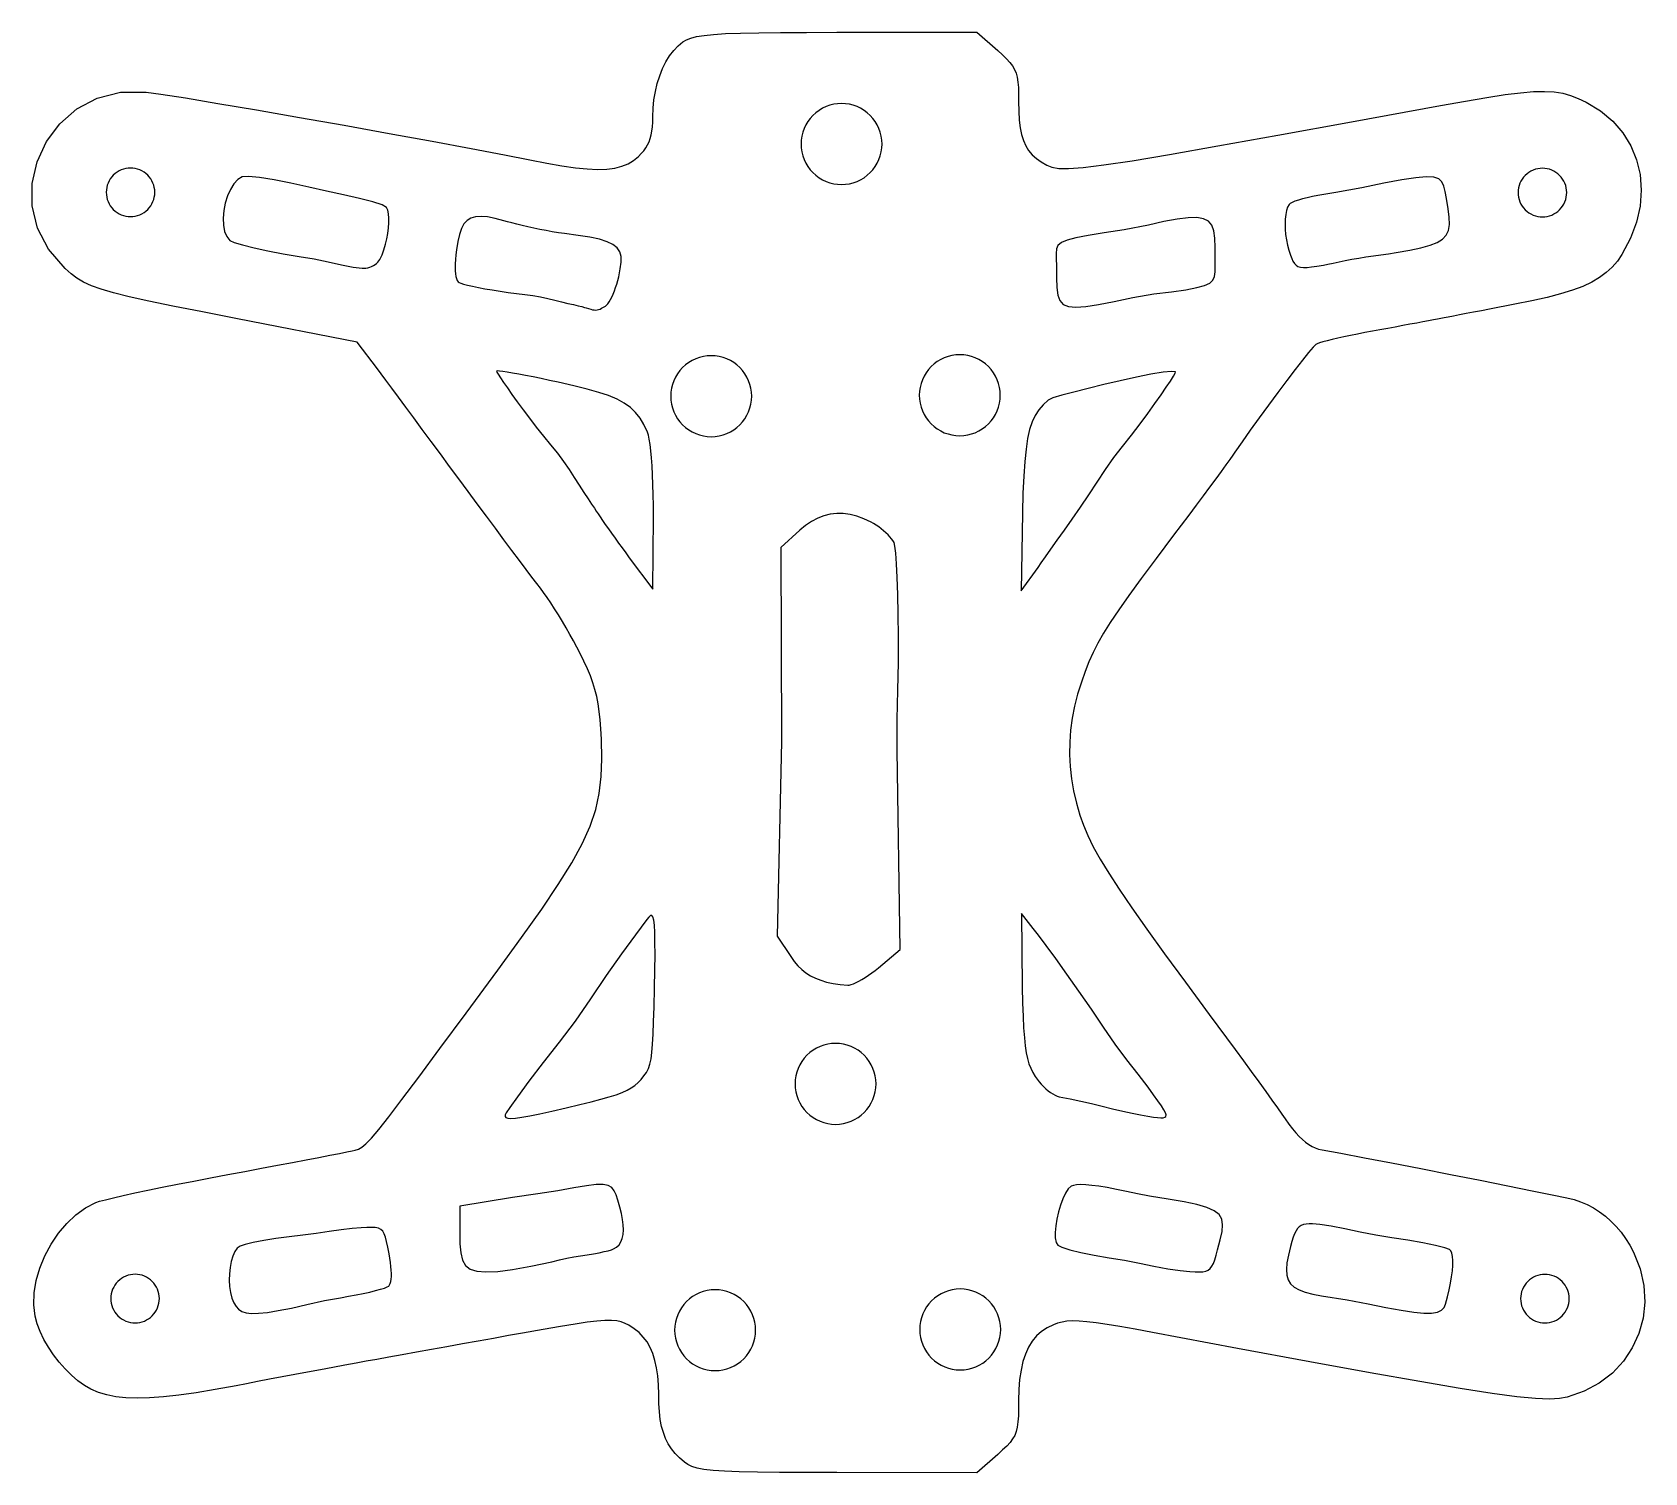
# Model space of a CAD drawing. Header units: millimetres. Extents: x 10.2 to 109.8, y 10.2 to 99.2.
import ezdxf

# ---------------------------------------------------------------- set-up
doc = ezdxf.new("R2010")
doc.units = ezdxf.units.MM
doc.layers.add('CUT', color=1, linetype='Continuous')

msp = doc.modelspace()

# ---------------------------------------------------------------- linework, layer by layer
at = {"layer": 'CUT'}
for points in [[(50.483, 10.893), (50.18, 11.158), (49.914, 11.433), (49.683, 11.723), (49.485, 12.031), (49.318, 12.363), (49.182, 12.721), (49.073, 13.111), (48.992, 13.537), (48.936, 14.003), (48.903, 14.513), (48.892, 15.072), (48.878, 15.67), (48.835, 16.22), (48.764, 16.724), (48.663, 17.184), (48.532, 17.602), (48.369, 17.981), (48.173, 18.322), (47.943, 18.628), (47.679, 18.9), (47.38, 19.142), (47.044, 19.355), (46.815, 19.471), (46.573, 19.559), (46.299, 19.618), (45.972, 19.647), (45.571, 19.644), (45.077, 19.607), (44.468, 19.536), (43.725, 19.427), (42.827, 19.281), (41.753, 19.095), (40.484, 18.868), (39.612, 18.711), (38.693, 18.545), (37.743, 18.373), (36.777, 18.199), (35.81, 18.024), (34.857, 17.853), (33.933, 17.686), (33.054, 17.528), (32.235, 17.38), (31.491, 17.246), (30.837, 17.128), (30.201, 17.013), (29.508, 16.887), (28.77, 16.751), (28.001, 16.608), (27.212, 16.462), (26.417, 16.313), (25.629, 16.165), (24.859, 16.019), (24.121, 15.879), (23.427, 15.746), (22.791, 15.623), (21.495, 15.382), (20.323, 15.186), (19.265, 15.034), (18.312, 14.927), (17.455, 14.865), (16.686, 14.847), (15.994, 14.872), (15.372, 14.942), (14.809, 15.055), (14.297, 15.211), (13.827, 15.41), (13.423, 15.639), (13.019, 15.928), (12.62, 16.27), (12.233, 16.656), (11.864, 17.079), (11.52, 17.529), (11.206, 17.999), (10.929, 18.48), (10.696, 18.965), (10.511, 19.446), (10.383, 19.914), (10.297, 20.613), (10.324, 21.351), (10.454, 22.111), (10.678, 22.877), (10.988, 23.63), (11.374, 24.354), (11.827, 25.031), (12.337, 25.645), (12.896, 26.178), (13.495, 26.612), (14.124, 26.932), (14.35, 27.006), (14.718, 27.104), (15.215, 27.225), (15.827, 27.365), (16.542, 27.522), (17.348, 27.692), (18.23, 27.874), (19.177, 28.064), (20.175, 28.259), (21.212, 28.458), (22.274, 28.657), (23.334, 28.854), (24.361, 29.047), (25.345, 29.232), (26.273, 29.407), (27.131, 29.571), (27.909, 29.72), (28.593, 29.853), (29.17, 29.966), (29.63, 30.058), (29.959, 30.126), (30.144, 30.168), (30.347, 30.231), (30.558, 30.344), (30.815, 30.552), (31.155, 30.904), (31.614, 31.445), (32.229, 32.223), (33.038, 33.284), (34.077, 34.673), (35.384, 36.439), (36.995, 38.626), (38.949, 41.28), (40.427, 43.305), (41.67, 45.055), (42.695, 46.574), (43.522, 47.904), (44.17, 49.089), (44.657, 50.171), (45.003, 51.194), (45.227, 52.199), (45.347, 53.23), (45.382, 54.331), (45.351, 55.542), (45.317, 56.175), (45.274, 56.743), (45.22, 57.259), (45.151, 57.734), (45.065, 58.178), (44.959, 58.605), (44.83, 59.025), (44.676, 59.45), (44.493, 59.891), (44.278, 60.36), (44.03, 60.869), (43.842, 61.234), (43.636, 61.618), (43.415, 62.015), (43.183, 62.417), (42.945, 62.818), (42.704, 63.213), (42.464, 63.595), (42.228, 63.958), (42.001, 64.294), (41.786, 64.599), (41.588, 64.866), (41.361, 65.162), (41.065, 65.553), (40.706, 66.03), (40.292, 66.58), (39.833, 67.194), (39.335, 67.861), (38.807, 68.57), (38.256, 69.311), (37.691, 70.073), (37.12, 70.845), (36.55, 71.616), (35.98, 72.389), (35.409, 73.162), (34.845, 73.925), (34.295, 74.669), (33.769, 75.381), (33.273, 76.051), (32.815, 76.669), (32.404, 77.224), (32.047, 77.705), (31.752, 78.101), (31.527, 78.402), (30.281, 80.066), (22.889, 81.5), (20.711, 81.924), (18.896, 82.284), (17.403, 82.592), (16.193, 82.86), (15.225, 83.099), (14.459, 83.322), (13.854, 83.541), (13.37, 83.766), (12.967, 84.011), (12.604, 84.285), (12.24, 84.603), (11.2, 85.797), (10.53, 87.105), (10.206, 88.474), (10.204, 89.855), (10.502, 91.195), (11.075, 92.443), (11.901, 93.547), (12.954, 94.457), (14.212, 95.12), (15.65, 95.486), (17.246, 95.502), (18.142, 95.379), (19.659, 95.14), (21.673, 94.806), (24.062, 94.398), (26.703, 93.939), (29.471, 93.45), (32.244, 92.953), (34.9, 92.469), (37.314, 92.021), (39.364, 91.629), (40.928, 91.317), (41.98, 91.109), (42.916, 90.945), (43.746, 90.827), (44.478, 90.753), (45.123, 90.725), (45.688, 90.743), (46.184, 90.807), (46.618, 90.917), (47, 91.074), (47.339, 91.277), (47.644, 91.528), (47.817, 91.702), (47.969, 91.875), (48.099, 92.052), (48.21, 92.235), (48.302, 92.428), (48.377, 92.633), (48.435, 92.854), (48.478, 93.095), (48.508, 93.358), (48.524, 93.646), (48.529, 93.963), (48.547, 94.501), (48.6, 95.029), (48.687, 95.542), (48.806, 96.036), (48.955, 96.507), (49.133, 96.951), (49.337, 97.362), (49.567, 97.737), (49.82, 98.072), (50.094, 98.361), (50.389, 98.601), (50.607, 98.73), (50.881, 98.839), (51.235, 98.93), (51.695, 99.005), (52.283, 99.064), (53.026, 99.11), (53.946, 99.144), (55.069, 99.168), (56.418, 99.183), (58.018, 99.19), (59.894, 99.192), (68.55, 99.195), (69.838, 98.059), (70.134, 97.793), (70.381, 97.555), (70.583, 97.334), (70.746, 97.12), (70.873, 96.901), (70.968, 96.669), (71.036, 96.412), (71.081, 96.119), (71.108, 95.78), (71.12, 95.384), (71.123, 94.922), (71.132, 94.315), (71.164, 93.777), (71.219, 93.3), (71.303, 92.879), (71.416, 92.508), (71.561, 92.18), (71.742, 91.891), (71.962, 91.633), (72.221, 91.401), (72.525, 91.189), (72.874, 90.991), (73.182, 90.863), (73.596, 90.787), (74.207, 90.775), (75.106, 90.842), (76.385, 91.001), (78.135, 91.266), (80.448, 91.652), (83.416, 92.172), (87.131, 92.839), (91.685, 93.668), (97.171, 94.671), (98.717, 94.949), (100.038, 95.174), (101.162, 95.345), (102.114, 95.464), (102.92, 95.531), (103.607, 95.547), (104.202, 95.513), (104.729, 95.429), (105.216, 95.295), (105.688, 95.113), (106.173, 94.883), (107.057, 94.347), (107.813, 93.711), (108.438, 92.986), (108.929, 92.185), (109.284, 91.32), (109.5, 90.404), (109.574, 89.448), (109.502, 88.466), (109.282, 87.47), (108.91, 86.471), (108.385, 85.482), (108.102, 85.069), (107.783, 84.694), (107.418, 84.355), (106.999, 84.046), (106.515, 83.765), (105.96, 83.505), (105.322, 83.264), (104.593, 83.036), (103.765, 82.819), (102.827, 82.606), (101.771, 82.395), (101.247, 82.295), (100.723, 82.195), (100.206, 82.097), (99.703, 82.001), (99.222, 81.909), (98.77, 81.822), (98.354, 81.743), (97.981, 81.671), (97.659, 81.609), (97.395, 81.558), (97.195, 81.519), (96.999, 81.481), (96.746, 81.432), (96.441, 81.375), (96.092, 81.31), (95.706, 81.237), (95.288, 81.16), (94.846, 81.078), (94.387, 80.993), (93.916, 80.907), (93.441, 80.82), (92.969, 80.733), (92.504, 80.646), (92.052, 80.558), (91.619, 80.47), (91.209, 80.383), (90.828, 80.298), (90.483, 80.216), (90.177, 80.14), (89.918, 80.07), (89.71, 80.008), (89.559, 79.955), (89.47, 79.912), (89.311, 79.755), (89.032, 79.428), (88.654, 78.957), (88.197, 78.37), (87.68, 77.693), (87.125, 76.953), (86.551, 76.177), (85.979, 75.393), (85.429, 74.626), (84.92, 73.905), (84.474, 73.256), (84.348, 73.075), (84.162, 72.813), (83.919, 72.478), (83.627, 72.078), (83.292, 71.621), (82.918, 71.115), (82.513, 70.569), (82.082, 69.989), (81.632, 69.385), (81.167, 68.765), (80.695, 68.136), (79.613, 66.694), (78.699, 65.464), (77.936, 64.418), (77.303, 63.526), (76.784, 62.756), (76.359, 62.081), (76.01, 61.469), (75.717, 60.891), (75.464, 60.319), (75.23, 59.721), (74.997, 59.069), (74.763, 58.328), (74.574, 57.585), (74.43, 56.841), (74.332, 56.096), (74.278, 55.349), (74.27, 54.601), (74.307, 53.852), (74.389, 53.102), (74.517, 52.35), (74.69, 51.597), (74.909, 50.842), (75.124, 50.229), (75.394, 49.59), (75.734, 48.9), (76.16, 48.134), (76.688, 47.268), (77.334, 46.275), (78.114, 45.132), (79.045, 43.813), (80.142, 42.293), (81.42, 40.546), (82.897, 38.549), (83.429, 37.831), (83.962, 37.108), (84.488, 36.391), (85.002, 35.691), (85.494, 35.016), (85.957, 34.378), (86.385, 33.787), (86.77, 33.252), (87.104, 32.785), (87.38, 32.395), (87.591, 32.092), (87.815, 31.776), (88.032, 31.492), (88.241, 31.239), (88.446, 31.016), (88.646, 30.822), (88.845, 30.656), (89.044, 30.515), (89.243, 30.4), (89.445, 30.307), (89.651, 30.237), (89.863, 30.188), (91.029, 29.973), (92.486, 29.697), (94.155, 29.377), (95.954, 29.028), (97.803, 28.666), (99.621, 28.308), (101.328, 27.968), (102.843, 27.664), (104.084, 27.41), (104.972, 27.223), (105.426, 27.118), (105.833, 26.984), (106.232, 26.812), (106.621, 26.604), (106.997, 26.362), (107.359, 26.088), (107.703, 25.784), (108.028, 25.451), (108.332, 25.092), (108.613, 24.708), (108.867, 24.302), (109.095, 23.875), (109.502, 22.844), (109.732, 21.81), (109.792, 20.788), (109.689, 19.794), (109.431, 18.842), (109.024, 17.95), (108.475, 17.131), (107.792, 16.402), (106.982, 15.778), (106.051, 15.275), (105.007, 14.909), (104.535, 14.821), (103.906, 14.791), (103.048, 14.827), (101.891, 14.943), (100.362, 15.149), (98.391, 15.456), (95.905, 15.875), (92.833, 16.418), (89.105, 17.096), (84.65, 17.921), (79.398, 18.903), (78.313, 19.104), (77.38, 19.27), (76.583, 19.402), (75.907, 19.502), (75.336, 19.57), (74.855, 19.608), (74.45, 19.617), (74.104, 19.599), (73.803, 19.554), (73.531, 19.483), (73.273, 19.389), (72.888, 19.2), (72.542, 18.967), (72.236, 18.69), (71.968, 18.366), (71.738, 17.995), (71.545, 17.576), (71.389, 17.106), (71.27, 16.584), (71.185, 16.01), (71.135, 15.381), (71.119, 14.697), (71.117, 14.184), (71.106, 13.751), (71.081, 13.383), (71.038, 13.069), (70.973, 12.798), (70.879, 12.556), (70.753, 12.333), (70.591, 12.116), (70.387, 11.893), (70.137, 11.653), (69.836, 11.382), (68.548, 10.246), (59.904, 10.258), (57.979, 10.262), (56.35, 10.27), (54.99, 10.285), (53.872, 10.31), (52.967, 10.345), (52.249, 10.393), (51.689, 10.456), (51.26, 10.536), (50.935, 10.634), (50.685, 10.752), (50.483, 10.893)], [(62.688, 92.294), (62.676, 92.54), (62.64, 92.782), (62.58, 93.02), (62.497, 93.251), (62.392, 93.473), (62.266, 93.683), (62.12, 93.88), (61.955, 94.062), (61.774, 94.227), (61.577, 94.373), (61.366, 94.499), (61.144, 94.604), (60.913, 94.687), (60.675, 94.746), (60.433, 94.782), (60.188, 94.794), (59.943, 94.782), (59.7, 94.746), (59.462, 94.687), (59.231, 94.604), (59.009, 94.499), (58.799, 94.373), (58.602, 94.227), (58.42, 94.062), (58.255, 93.88), (58.109, 93.683), (57.983, 93.473), (57.878, 93.251), (57.795, 93.02), (57.736, 92.782), (57.7, 92.54), (57.688, 92.294), (57.7, 92.049), (57.736, 91.807), (57.795, 91.569), (57.878, 91.338), (57.983, 91.116), (58.109, 90.906), (58.255, 90.708), (58.42, 90.527), (58.602, 90.362), (58.799, 90.216), (59.009, 90.09), (59.231, 89.985), (59.462, 89.902), (59.7, 89.842), (59.943, 89.807), (60.188, 89.794), (60.433, 89.807), (60.675, 89.842), (60.913, 89.902), (61.144, 89.985), (61.366, 90.09), (61.577, 90.216), (61.774, 90.362), (61.955, 90.527), (62.12, 90.708), (62.266, 90.906), (62.392, 91.116), (62.497, 91.338), (62.58, 91.569), (62.64, 91.807), (62.676, 92.049)], [(17.773, 89.311), (17.765, 89.458), (17.744, 89.603), (17.708, 89.746), (17.658, 89.885), (17.595, 90.018), (17.52, 90.144), (17.432, 90.262), (17.333, 90.371), (17.224, 90.47), (17.106, 90.558), (16.98, 90.634), (16.847, 90.697), (16.708, 90.746), (16.565, 90.782), (16.42, 90.804), (16.273, 90.811), (16.126, 90.804), (15.98, 90.782), (15.837, 90.746), (15.699, 90.697), (15.565, 90.634), (15.439, 90.558), (15.321, 90.47), (15.212, 90.371), (15.113, 90.262), (15.025, 90.144), (14.95, 90.018), (14.887, 89.885), (14.837, 89.746), (14.801, 89.603), (14.78, 89.458), (14.773, 89.311), (14.78, 89.164), (14.801, 89.018), (14.837, 88.875), (14.887, 88.737), (14.95, 88.604), (15.025, 88.477), (15.113, 88.359), (15.212, 88.25), (15.321, 88.151), (15.439, 88.064), (15.565, 87.988), (15.699, 87.925), (15.837, 87.875), (15.98, 87.84), (16.126, 87.818), (16.273, 87.811), (16.42, 87.818), (16.565, 87.84), (16.708, 87.875), (16.847, 87.925), (16.98, 87.988), (17.106, 88.064), (17.224, 88.151), (17.333, 88.25), (17.432, 88.359), (17.52, 88.477), (17.595, 88.604), (17.658, 88.737), (17.708, 88.875), (17.744, 89.018), (17.765, 89.164)], [(104.972, 89.296), (104.965, 89.443), (104.943, 89.588), (104.908, 89.731), (104.858, 89.87), (104.795, 90.003), (104.719, 90.129), (104.632, 90.247), (104.533, 90.356), (104.424, 90.455), (104.305, 90.543), (104.179, 90.619), (104.046, 90.682), (103.908, 90.731), (103.765, 90.767), (103.619, 90.788), (103.472, 90.796), (103.325, 90.788), (103.179, 90.767), (103.037, 90.731), (102.898, 90.682), (102.765, 90.619), (102.639, 90.543), (102.521, 90.455), (102.411, 90.356), (102.313, 90.247), (102.225, 90.129), (102.149, 90.003), (102.086, 89.87), (102.037, 89.731), (102.001, 89.588), (101.979, 89.443), (101.972, 89.296), (101.979, 89.149), (102.001, 89.003), (102.037, 88.86), (102.086, 88.722), (102.149, 88.589), (102.225, 88.462), (102.313, 88.344), (102.411, 88.235), (102.521, 88.136), (102.639, 88.048), (102.765, 87.973), (102.898, 87.91), (103.037, 87.86), (103.179, 87.825), (103.325, 87.803), (103.472, 87.796), (103.619, 87.803), (103.765, 87.825), (103.908, 87.86), (104.046, 87.91), (104.179, 87.973), (104.305, 88.048), (104.424, 88.136), (104.533, 88.235), (104.632, 88.344), (104.719, 88.462), (104.795, 88.589), (104.858, 88.722), (104.908, 88.86), (104.943, 89.003), (104.965, 89.149)], [(31.672, 85.164), (31.805, 85.454), (31.922, 85.768), (32.022, 86.1), (32.105, 86.439), (32.169, 86.779), (32.213, 87.112), (32.236, 87.428), (32.236, 87.721), (32.213, 87.981), (32.163, 88.201), (32.087, 88.371), (31.816, 88.532), (31.23, 88.726), (30.406, 88.936), (29.429, 89.148), (28.378, 89.374), (27.285, 89.63), (26.179, 89.88), (25.135, 90.086), (24.235, 90.227), (23.556, 90.291), (23.171, 90.263), (22.896, 90.101), (22.65, 89.836), (22.438, 89.49), (22.263, 89.085), (22.129, 88.642), (22.04, 88.181), (21.999, 87.723), (22.012, 87.289), (22.082, 86.901), (22.214, 86.578), (22.413, 86.342), (22.676, 86.223), (23.189, 86.068), (23.901, 85.889), (24.76, 85.701), (25.711, 85.519), (26.685, 85.357), (27.612, 85.199), (28.485, 85.012), (29.309, 84.829), (30.027, 84.694), (30.572, 84.622), (30.692, 84.619), (30.813, 84.629), (30.933, 84.651), (31.051, 84.685), (31.165, 84.729), (31.274, 84.783), (31.376, 84.845), (31.468, 84.915), (31.549, 84.992), (31.618, 85.076), (31.672, 85.164)], [(94.437, 85.591), (95.275, 85.736), (95.973, 85.883), (96.538, 86.039), (96.979, 86.214), (97.308, 86.418), (97.534, 86.665), (97.67, 86.964), (97.727, 87.328), (97.717, 87.77), (97.651, 88.3), (97.543, 88.933), (97.468, 89.357), (97.389, 89.699), (97.268, 89.958), (97.07, 90.138), (96.758, 90.24), (96.297, 90.264), (95.65, 90.212), (94.787, 90.083), (93.679, 89.875), (92.323, 89.593), (90.711, 89.299), (90.336, 89.242), (89.966, 89.182), (89.608, 89.117), (89.268, 89.049), (88.95, 88.978), (88.66, 88.906), (88.405, 88.833), (88.188, 88.761), (88.017, 88.692), (87.894, 88.628), (87.827, 88.569), (87.736, 88.4), (87.667, 88.188), (87.618, 87.938), (87.589, 87.659), (87.579, 87.357), (87.588, 87.039), (87.615, 86.711), (87.66, 86.381), (87.724, 86.055), (87.805, 85.739), (87.904, 85.44), (87.987, 85.229), (88.068, 85.055), (88.154, 84.917), (88.254, 84.811), (88.375, 84.737), (88.524, 84.691), (88.709, 84.672), (88.937, 84.677), (89.215, 84.704), (89.55, 84.752), (89.947, 84.819), (90.225, 84.87), (90.549, 84.935), (90.91, 85.01), (91.298, 85.092), (91.706, 85.175), (92.13, 85.251), (92.572, 85.32), (93.032, 85.385), (93.502, 85.45), (93.974, 85.519), (94.437, 85.591)], [(45.607, 82.285), (45.68, 82.344), (45.757, 82.432), (45.836, 82.548), (45.917, 82.687), (45.998, 82.847), (46.078, 83.026), (46.156, 83.22), (46.231, 83.427), (46.301, 83.643), (46.365, 83.866), (46.422, 84.093), (46.523, 84.579), (46.576, 84.994), (46.567, 85.344), (46.486, 85.639), (46.323, 85.885), (46.066, 86.09), (45.705, 86.263), (45.231, 86.41), (44.637, 86.539), (43.916, 86.655), (43.07, 86.768), (42.698, 86.819), (42.319, 86.877), (41.938, 86.944), (41.557, 87.019), (41.181, 87.1), (40.814, 87.184), (40.461, 87.268), (40.129, 87.35), (39.826, 87.427), (39.558, 87.497), (39.332, 87.56), (38.794, 87.701), (38.326, 87.791), (37.924, 87.827), (37.583, 87.805), (37.298, 87.723), (37.062, 87.576), (36.869, 87.361), (36.714, 87.075), (36.591, 86.715), (36.492, 86.277), (36.411, 85.759), (36.373, 85.449), (36.346, 85.164), (36.328, 84.904), (36.321, 84.67), (36.324, 84.46), (36.338, 84.276), (36.362, 84.117), (36.398, 83.984), (36.444, 83.876), (36.501, 83.794), (36.569, 83.738), (36.67, 83.696), (36.846, 83.644), (37.09, 83.583), (37.396, 83.514), (37.756, 83.439), (38.164, 83.362), (38.613, 83.283), (39.093, 83.205), (39.598, 83.131), (40.114, 83.063), (40.63, 83.001), (41.124, 82.936), (41.591, 82.853), (42.042, 82.754), (42.481, 82.649), (42.899, 82.548), (43.285, 82.456), (43.628, 82.375), (43.921, 82.306), (44.154, 82.251), (44.321, 82.209), (44.414, 82.182), (44.563, 82.132), (44.693, 82.092), (44.806, 82.064), (44.908, 82.047), (45.001, 82.043), (45.09, 82.051), (45.178, 82.071), (45.27, 82.104), (45.37, 82.151), (45.481, 82.211), (45.607, 82.285)], [(78.176, 82.821), (79.48, 83.037), (80.574, 83.174), (81.454, 83.3), (82.124, 83.424), (82.605, 83.555), (82.927, 83.705), (83.121, 83.888), (83.219, 84.117), (83.252, 84.406), (83.253, 84.772), (83.256, 85.227), (83.268, 85.914), (83.249, 86.48), (83.181, 86.934), (83.05, 87.282), (82.84, 87.529), (82.534, 87.684), (82.12, 87.752), (81.584, 87.74), (80.913, 87.654), (80.099, 87.5), (79.145, 87.288), (77.645, 86.985), (76.412, 86.804), (75.416, 86.651), (74.659, 86.507), (74.118, 86.364), (73.761, 86.211), (73.552, 86.032), (73.455, 85.814), (73.434, 85.54), (73.45, 85.196), (73.467, 84.766), (73.472, 84.033), (73.491, 83.438), (73.55, 82.971), (73.672, 82.623), (73.883, 82.387), (74.205, 82.253), (74.661, 82.212), (75.273, 82.257), (76.059, 82.38), (77.03, 82.575), (78.176, 82.821)], [(54.64, 76.721), (54.628, 76.966), (54.592, 77.208), (54.532, 77.446), (54.449, 77.677), (54.344, 77.899), (54.218, 78.11), (54.072, 78.307), (53.907, 78.488), (53.726, 78.653), (53.529, 78.799), (53.318, 78.926), (53.096, 79.03), (52.865, 79.113), (52.627, 79.173), (52.385, 79.209), (52.14, 79.221), (51.895, 79.209), (51.652, 79.173), (51.414, 79.113), (51.183, 79.03), (50.961, 78.926), (50.751, 78.799), (50.554, 78.653), (50.372, 78.488), (50.207, 78.307), (50.061, 78.11), (49.935, 77.899), (49.83, 77.677), (49.747, 77.446), (49.688, 77.208), (49.652, 76.966), (49.64, 76.721), (49.652, 76.476), (49.688, 76.233), (49.747, 75.995), (49.83, 75.764), (49.935, 75.542), (50.061, 75.332), (50.207, 75.135), (50.372, 74.953), (50.554, 74.788), (50.751, 74.642), (50.961, 74.516), (51.183, 74.411), (51.414, 74.328), (51.652, 74.269), (51.895, 74.233), (52.14, 74.221), (52.385, 74.233), (52.627, 74.269), (52.865, 74.328), (53.096, 74.411), (53.318, 74.516), (53.529, 74.642), (53.726, 74.788), (53.907, 74.953), (54.072, 75.135), (54.218, 75.332), (54.344, 75.542), (54.449, 75.764), (54.532, 75.995), (54.592, 76.233), (54.628, 76.476)], [(69.989, 76.78), (69.977, 77.025), (69.941, 77.268), (69.881, 77.506), (69.799, 77.737), (69.694, 77.959), (69.568, 78.169), (69.421, 78.366), (69.257, 78.548), (69.075, 78.713), (68.878, 78.859), (68.667, 78.985), (68.446, 79.09), (68.215, 79.172), (67.977, 79.232), (67.734, 79.268), (67.489, 79.28), (67.244, 79.268), (67.001, 79.232), (66.763, 79.172), (66.532, 79.09), (66.31, 78.985), (66.1, 78.859), (65.903, 78.713), (65.721, 78.548), (65.556, 78.366), (65.41, 78.169), (65.284, 77.959), (65.179, 77.737), (65.097, 77.506), (65.037, 77.268), (65.001, 77.025), (64.989, 76.78), (65.001, 76.535), (65.037, 76.292), (65.097, 76.054), (65.179, 75.823), (65.284, 75.602), (65.41, 75.391), (65.556, 75.194), (65.721, 75.012), (65.903, 74.848), (66.1, 74.701), (66.31, 74.575), (66.532, 74.47), (66.763, 74.388), (67.001, 74.328), (67.244, 74.292), (67.489, 74.28), (67.734, 74.292), (67.977, 74.328), (68.215, 74.388), (68.446, 74.47), (68.667, 74.575), (68.878, 74.701), (69.075, 74.848), (69.257, 75.012), (69.421, 75.194), (69.568, 75.391), (69.694, 75.602), (69.799, 75.823), (69.881, 76.054), (69.941, 76.292), (69.977, 76.535)], [(48.194, 74.507), (47.979, 74.965), (47.741, 75.367), (47.467, 75.719), (47.148, 76.028), (46.77, 76.3), (46.325, 76.54), (45.802, 76.757), (45.191, 76.959), (44.479, 77.158), (43.649, 77.364), (42.682, 77.584), (42.145, 77.7), (41.626, 77.809), (41.132, 77.909), (40.67, 78), (40.246, 78.079), (39.868, 78.147), (39.542, 78.202), (39.273, 78.243), (39.07, 78.269), (38.937, 78.279), (38.882, 78.273), (38.899, 78.215), (38.979, 78.075), (39.117, 77.86), (39.308, 77.576), (39.548, 77.23), (39.832, 76.828), (40.157, 76.379), (40.518, 75.889), (40.911, 75.366), (41.331, 74.819), (41.773, 74.261), (42.219, 73.713), (42.641, 73.195), (43.019, 72.698), (43.357, 72.199), (43.678, 71.699), (43.988, 71.219), (44.276, 70.779), (44.534, 70.391), (44.752, 70.063), (44.924, 69.805), (45.042, 69.625), (45.145, 69.468), (45.274, 69.276), (45.425, 69.054), (45.596, 68.807), (45.784, 68.539), (45.985, 68.255), (46.197, 67.959), (46.415, 67.657), (46.638, 67.351), (46.86, 67.048), (47.08, 66.751), (48.532, 64.805), (48.57, 69.256), (48.567, 69.966), (48.556, 70.641), (48.537, 71.277), (48.512, 71.871), (48.481, 72.416), (48.446, 72.912), (48.406, 73.353), (48.361, 73.738), (48.312, 74.061), (48.256, 74.319), (48.194, 74.507)], [(76.996, 72.927), (77.541, 73.624), (78.095, 74.322), (78.622, 75.008), (79.107, 75.662), (79.543, 76.266), (79.924, 76.807), (80.244, 77.275), (80.499, 77.66), (80.682, 77.953), (80.787, 78.144), (80.808, 78.224), (80.57, 78.252), (80.045, 78.199), (79.298, 78.076), (78.395, 77.899), (77.403, 77.68), (76.39, 77.439), (75.417, 77.197), (74.533, 76.975), (73.785, 76.78), (73.232, 76.613), (72.94, 76.479), (72.63, 76.198), (72.365, 75.89), (72.141, 75.54), (71.954, 75.136), (71.802, 74.663), (71.68, 74.108), (71.582, 73.455), (71.504, 72.688), (71.44, 71.787), (71.392, 70.734), (71.357, 69.51), (71.289, 64.701), (72.322, 66.152), (72.516, 66.425), (72.784, 66.801), (73.118, 67.271), (73.509, 67.822), (73.948, 68.445), (74.427, 69.128), (74.935, 69.86), (75.459, 70.629), (75.982, 71.418), (76.489, 72.197), (76.996, 72.927)], [(62.461, 41.434), (63.801, 42.556), (63.618, 54.857), (63.614, 56.751), (63.666, 58.567), (63.694, 60.284), (63.698, 61.854), (63.686, 63.257), (63.662, 64.483), (63.629, 65.524), (63.588, 66.372), (63.54, 67.021), (63.486, 67.463), (63.426, 67.693), (63.36, 67.802), (63.275, 67.918), (63.173, 68.04), (63.056, 68.164), (62.927, 68.289), (62.787, 68.413), (62.639, 68.534), (62.484, 68.649), (62.326, 68.758), (62.167, 68.858), (62.008, 68.947), (61.567, 69.157), (61.134, 69.315), (60.71, 69.422), (60.295, 69.479), (59.888, 69.484), (59.489, 69.438), (59.098, 69.341), (58.713, 69.193), (58.336, 68.993), (57.965, 68.742), (57.6, 68.44), (56.43, 67.379), (56.482, 55.398), (56.217, 43.373), (57.049, 42.115), (57.262, 41.817), (57.487, 41.552), (57.727, 41.317), (57.985, 41.111), (58.264, 40.933), (58.568, 40.781), (58.899, 40.653), (59.262, 40.548), (59.659, 40.464), (60.094, 40.399), (60.569, 40.352), (60.664, 40.358), (60.784, 40.387), (60.925, 40.439), (61.085, 40.51), (61.259, 40.6), (61.447, 40.707), (61.643, 40.829), (61.845, 40.965), (62.051, 41.112), (62.258, 41.268), (62.461, 41.434)], [(47.804, 34.532), (47.985, 34.753), (48.136, 34.97), (48.258, 35.203), (48.353, 35.473), (48.425, 35.8), (48.477, 36.203), (48.515, 36.703), (48.546, 37.321), (48.576, 38.086), (48.608, 39.026), (48.638, 40.17), (48.658, 41.294), (48.667, 42.234), (48.664, 42.999), (48.65, 43.602), (48.625, 44.055), (48.587, 44.372), (48.535, 44.567), (48.466, 44.654), (48.381, 44.647), (48.276, 44.559), (48.151, 44.405), (47.455, 43.461), (46.606, 42.285), (45.658, 40.945), (44.682, 39.517), (43.733, 38.126), (42.743, 36.831), (41.755, 35.569), (40.882, 34.416), (40.181, 33.467), (39.698, 32.796), (39.479, 32.472), (39.421, 32.345), (39.41, 32.246), (39.457, 32.176), (39.573, 32.136), (39.768, 32.126), (40.053, 32.149), (40.439, 32.204), (40.936, 32.294), (41.553, 32.418), (42.299, 32.58), (43.18, 32.78), (44.013, 32.977), (44.723, 33.152), (45.327, 33.31), (45.838, 33.454), (46.27, 33.59), (46.635, 33.724), (46.943, 33.861), (47.203, 34.006), (47.427, 34.164), (47.624, 34.338), (47.804, 34.532)], [(79.118, 34.046), (78.505, 34.852), (77.806, 35.752), (77.083, 36.712), (76.365, 37.759), (75.614, 38.875), (74.846, 39.988), (74.1, 41.042), (73.414, 41.994), (72.82, 42.807), (72.348, 43.44), (72.029, 43.857), (71.297, 44.777), (71.349, 40.23), (71.371, 39.253), (71.399, 38.418), (71.433, 37.709), (71.476, 37.11), (71.527, 36.606), (71.59, 36.179), (71.667, 35.816), (71.759, 35.501), (71.869, 35.221), (72, 34.961), (72.152, 34.709), (72.265, 34.547), (72.388, 34.389), (72.521, 34.237), (72.66, 34.093), (72.804, 33.958), (72.95, 33.836), (73.095, 33.727), (73.238, 33.634), (73.376, 33.559), (73.508, 33.503), (73.63, 33.468), (74.298, 33.338), (74.958, 33.197), (75.616, 33.039), (76.276, 32.873), (76.927, 32.713), (77.551, 32.568), (78.13, 32.442), (78.65, 32.338), (79.094, 32.258), (79.449, 32.203), (79.701, 32.175), (79.896, 32.166), (80.049, 32.171), (80.156, 32.198), (80.216, 32.253), (80.227, 32.344), (80.186, 32.479), (80.09, 32.664), (79.938, 32.907), (79.726, 33.214), (79.454, 33.592), (79.118, 34.046)], [(62.318, 34.26), (62.306, 34.505), (62.27, 34.748), (62.21, 34.986), (62.127, 35.217), (62.022, 35.438), (61.896, 35.649), (61.75, 35.846), (61.585, 36.028), (61.404, 36.193), (61.207, 36.339), (60.996, 36.465), (60.774, 36.57), (60.543, 36.652), (60.305, 36.712), (60.063, 36.748), (59.818, 36.76), (59.573, 36.748), (59.33, 36.712), (59.092, 36.652), (58.861, 36.57), (58.639, 36.465), (58.429, 36.339), (58.232, 36.193), (58.05, 36.028), (57.885, 35.846), (57.739, 35.649), (57.613, 35.438), (57.508, 35.217), (57.425, 34.986), (57.366, 34.748), (57.33, 34.505), (57.318, 34.26), (57.33, 34.015), (57.366, 33.772), (57.425, 33.534), (57.508, 33.303), (57.613, 33.082), (57.739, 32.871), (57.885, 32.674), (58.05, 32.492), (58.232, 32.327), (58.429, 32.181), (58.639, 32.055), (58.861, 31.95), (59.092, 31.868), (59.33, 31.808), (59.573, 31.772), (59.818, 31.76), (60.063, 31.772), (60.305, 31.808), (60.543, 31.868), (60.774, 31.95), (60.996, 32.055), (61.207, 32.181), (61.404, 32.327), (61.585, 32.492), (61.75, 32.674), (61.896, 32.871), (62.022, 33.082), (62.127, 33.303), (62.21, 33.534), (62.27, 33.772), (62.306, 34.015)], [(42.296, 23.279), (42.771, 23.39), (43.22, 23.493), (43.648, 23.577), (44.066, 23.645), (44.473, 23.707), (44.86, 23.77), (45.213, 23.834), (45.524, 23.898), (45.782, 23.959), (45.98, 24.014), (46.111, 24.063), (46.293, 24.175), (46.443, 24.322), (46.56, 24.503), (46.645, 24.717), (46.698, 24.964), (46.719, 25.242), (46.709, 25.55), (46.668, 25.888), (46.597, 26.256), (46.495, 26.653), (46.364, 27.079), (46.257, 27.4), (46.145, 27.658), (45.998, 27.851), (45.782, 27.98), (45.468, 28.043), (45.025, 28.04), (44.427, 27.97), (43.651, 27.839), (42.672, 27.663), (41.435, 27.467), (39.864, 27.233), (36.602, 26.706), (36.61, 25.054), (36.62, 24.376), (36.666, 23.82), (36.771, 23.38), (36.956, 23.049), (37.246, 22.82), (37.66, 22.686), (38.222, 22.643), (38.952, 22.682), (39.869, 22.801), (40.987, 22.999), (42.296, 23.279)], [(83.413, 24.02), (83.575, 24.635), (83.686, 25.144), (83.723, 25.563), (83.668, 25.907), (83.501, 26.189), (83.201, 26.423), (82.753, 26.623), (82.137, 26.801), (81.34, 26.968), (80.359, 27.132), (79.209, 27.318), (78.469, 27.465), (77.788, 27.612), (77.16, 27.744), (76.591, 27.852), (76.085, 27.935), (75.643, 27.993), (75.266, 28.027), (74.951, 28.037), (74.698, 28.026), (74.504, 27.992), (74.368, 27.938), (74.186, 27.771), (74.013, 27.507), (73.852, 27.168), (73.706, 26.776), (73.581, 26.35), (73.482, 25.914), (73.412, 25.486), (73.377, 25.088), (73.382, 24.742), (73.434, 24.468), (73.537, 24.289), (73.785, 24.166), (74.277, 24.015), (74.965, 23.848), (75.797, 23.676), (76.717, 23.514), (77.659, 23.363), (78.579, 23.197), (79.481, 23.012), (80.341, 22.846), (81.1, 22.726), (81.701, 22.665), (82.017, 22.649), (82.283, 22.647), (82.503, 22.661), (82.685, 22.699), (82.833, 22.764), (82.956, 22.862), (83.06, 22.998), (83.15, 23.177), (83.234, 23.403), (83.32, 23.683), (83.413, 24.02)], [(28.249, 20.875), (28.751, 20.971), (29.248, 21.057), (29.737, 21.14), (30.208, 21.226), (30.651, 21.315), (31.055, 21.404), (31.412, 21.491), (31.714, 21.574), (31.953, 21.65), (32.123, 21.717), (32.217, 21.774), (32.274, 21.845), (32.319, 21.941), (32.353, 22.06), (32.376, 22.201), (32.388, 22.365), (32.39, 22.55), (32.38, 22.756), (32.36, 22.981), (32.33, 23.225), (32.29, 23.488), (32.24, 23.769), (32.162, 24.18), (32.092, 24.518), (32.022, 24.789), (31.944, 25), (31.85, 25.158), (31.731, 25.269), (31.58, 25.341), (31.39, 25.381), (31.152, 25.396), (30.86, 25.393), (30.508, 25.378), (29.961, 25.335), (29.291, 25.251), (28.541, 25.141), (27.748, 25.025), (26.923, 24.921), (26.08, 24.82), (25.256, 24.709), (24.498, 24.589), (23.849, 24.466), (23.349, 24.349), (23.037, 24.243), (22.865, 24.112), (22.717, 23.9), (22.594, 23.622), (22.496, 23.293), (22.426, 22.926), (22.384, 22.536), (22.373, 22.137), (22.392, 21.742), (22.445, 21.368), (22.532, 21.027), (22.656, 20.734), (22.793, 20.514), (22.952, 20.338), (23.152, 20.208), (23.411, 20.123), (23.749, 20.085), (24.181, 20.093), (24.726, 20.15), (25.4, 20.256), (26.214, 20.416), (27.169, 20.631), (28.249, 20.875)], [(97.492, 20.651), (97.612, 21.099), (97.714, 21.534), (97.799, 21.951), (97.864, 22.346), (97.91, 22.713), (97.936, 23.048), (97.942, 23.344), (97.926, 23.597), (97.887, 23.8), (97.826, 23.949), (97.741, 24.038), (97.442, 24.143), (96.873, 24.282), (96.094, 24.44), (95.168, 24.602), (94.169, 24.754), (93.179, 24.907), (92.216, 25.1), (91.276, 25.3), (90.423, 25.462), (89.732, 25.57), (89.27, 25.613), (89.057, 25.613), (88.872, 25.598), (88.713, 25.565), (88.575, 25.51), (88.455, 25.429), (88.349, 25.32), (88.255, 25.178), (88.169, 25.001), (88.086, 24.784), (88.003, 24.525), (87.917, 24.219), (87.782, 23.676), (87.694, 23.204), (87.66, 22.798), (87.683, 22.452), (87.769, 22.158), (87.923, 21.911), (88.147, 21.704), (88.447, 21.532), (88.826, 21.388), (89.286, 21.267), (89.831, 21.164), (91.416, 20.914), (92.707, 20.684), (93.805, 20.456), (94.744, 20.277), (95.522, 20.161), (96.144, 20.106), (96.626, 20.109), (96.983, 20.167), (97.234, 20.278), (97.397, 20.44), (97.492, 20.651)], [(18.056, 21.001), (18.049, 21.148), (18.027, 21.294), (17.991, 21.437), (17.942, 21.575), (17.879, 21.708), (17.803, 21.835), (17.716, 21.953), (17.617, 22.062), (17.508, 22.161), (17.389, 22.248), (17.263, 22.324), (17.13, 22.387), (16.991, 22.437), (16.849, 22.472), (16.703, 22.494), (16.556, 22.501), (16.409, 22.494), (16.263, 22.472), (16.121, 22.437), (15.982, 22.387), (15.849, 22.324), (15.723, 22.248), (15.604, 22.161), (15.495, 22.062), (15.396, 21.953), (15.309, 21.835), (15.233, 21.708), (15.17, 21.575), (15.121, 21.437), (15.085, 21.294), (15.063, 21.148), (15.056, 21.001), (15.063, 20.854), (15.085, 20.709), (15.121, 20.566), (15.17, 20.427), (15.233, 20.294), (15.309, 20.168), (15.396, 20.05), (15.495, 19.941), (15.604, 19.842), (15.723, 19.754), (15.849, 19.678), (15.982, 19.615), (16.121, 19.566), (16.263, 19.53), (16.409, 19.509), (16.556, 19.501), (16.703, 19.509), (16.849, 19.53), (16.991, 19.566), (17.13, 19.615), (17.263, 19.678), (17.389, 19.754), (17.508, 19.842), (17.617, 19.941), (17.716, 20.05), (17.803, 20.168), (17.879, 20.294), (17.942, 20.427), (17.991, 20.566), (18.027, 20.709), (18.049, 20.854)], [(105.125, 20.997), (105.118, 21.144), (105.096, 21.29), (105.06, 21.432), (105.011, 21.571), (104.948, 21.704), (104.872, 21.83), (104.784, 21.949), (104.686, 22.058), (104.576, 22.156), (104.458, 22.244), (104.332, 22.32), (104.199, 22.383), (104.06, 22.432), (103.918, 22.468), (103.772, 22.49), (103.625, 22.497), (103.478, 22.49), (103.332, 22.468), (103.189, 22.432), (103.051, 22.383), (102.918, 22.32), (102.792, 22.244), (102.673, 22.156), (102.564, 22.058), (102.465, 21.949), (102.378, 21.83), (102.302, 21.704), (102.239, 21.571), (102.189, 21.432), (102.154, 21.29), (102.132, 21.144), (102.125, 20.997), (102.132, 20.85), (102.154, 20.704), (102.189, 20.562), (102.239, 20.423), (102.302, 20.29), (102.378, 20.164), (102.465, 20.045), (102.564, 19.936), (102.673, 19.837), (102.792, 19.75), (102.918, 19.674), (103.051, 19.611), (103.189, 19.562), (103.332, 19.526), (103.478, 19.504), (103.625, 19.497), (103.772, 19.504), (103.918, 19.526), (104.06, 19.562), (104.199, 19.611), (104.332, 19.674), (104.458, 19.75), (104.576, 19.837), (104.686, 19.936), (104.784, 20.045), (104.872, 20.164), (104.948, 20.29), (105.011, 20.423), (105.06, 20.562), (105.096, 20.704), (105.118, 20.85)], [(54.876, 19.05), (54.864, 19.295), (54.828, 19.538), (54.768, 19.776), (54.686, 20.007), (54.581, 20.228), (54.455, 20.439), (54.309, 20.636), (54.144, 20.818), (53.962, 20.982), (53.765, 21.129), (53.555, 21.255), (53.333, 21.36), (53.102, 21.442), (52.864, 21.502), (52.621, 21.538), (52.376, 21.55), (52.131, 21.538), (51.888, 21.502), (51.65, 21.442), (51.419, 21.36), (51.198, 21.255), (50.987, 21.129), (50.79, 20.982), (50.608, 20.818), (50.444, 20.636), (50.297, 20.439), (50.171, 20.228), (50.066, 20.007), (49.984, 19.776), (49.924, 19.538), (49.888, 19.295), (49.876, 19.05), (49.888, 18.805), (49.924, 18.562), (49.984, 18.324), (50.066, 18.093), (50.171, 17.871), (50.297, 17.661), (50.444, 17.464), (50.608, 17.282), (50.79, 17.117), (50.987, 16.971), (51.198, 16.845), (51.419, 16.74), (51.65, 16.658), (51.888, 16.598), (52.131, 16.562), (52.376, 16.55), (52.621, 16.562), (52.864, 16.598), (53.102, 16.658), (53.333, 16.74), (53.555, 16.845), (53.765, 16.971), (53.962, 17.117), (54.144, 17.282), (54.309, 17.464), (54.455, 17.661), (54.581, 17.871), (54.686, 18.093), (54.768, 18.324), (54.828, 18.562), (54.864, 18.805)], [(70.016, 19.093), (70.004, 19.338), (69.968, 19.581), (69.908, 19.819), (69.826, 20.05), (69.721, 20.271), (69.595, 20.482), (69.449, 20.679), (69.284, 20.861), (69.102, 21.025), (68.905, 21.172), (68.694, 21.298), (68.473, 21.403), (68.242, 21.485), (68.004, 21.545), (67.761, 21.581), (67.516, 21.593), (67.271, 21.581), (67.028, 21.545), (66.79, 21.485), (66.559, 21.403), (66.337, 21.298), (66.127, 21.172), (65.93, 21.025), (65.748, 20.861), (65.583, 20.679), (65.437, 20.482), (65.311, 20.271), (65.206, 20.05), (65.124, 19.819), (65.064, 19.581), (65.028, 19.338), (65.016, 19.093), (65.028, 18.848), (65.064, 18.605), (65.124, 18.367), (65.206, 18.136), (65.311, 17.914), (65.437, 17.704), (65.583, 17.507), (65.748, 17.325), (65.93, 17.16), (66.127, 17.014), (66.337, 16.888), (66.559, 16.783), (66.79, 16.7), (67.028, 16.641), (67.271, 16.605), (67.516, 16.593), (67.761, 16.605), (68.004, 16.641), (68.242, 16.7), (68.473, 16.783), (68.694, 16.888), (68.905, 17.014), (69.102, 17.16), (69.284, 17.325), (69.449, 17.507), (69.595, 17.704), (69.721, 17.914), (69.826, 18.136), (69.908, 18.367), (69.968, 18.605), (70.004, 18.848)]]:
    msp.add_lwpolyline(points, close=True, dxfattribs=at)

doc.saveas('drawing.dxf')
